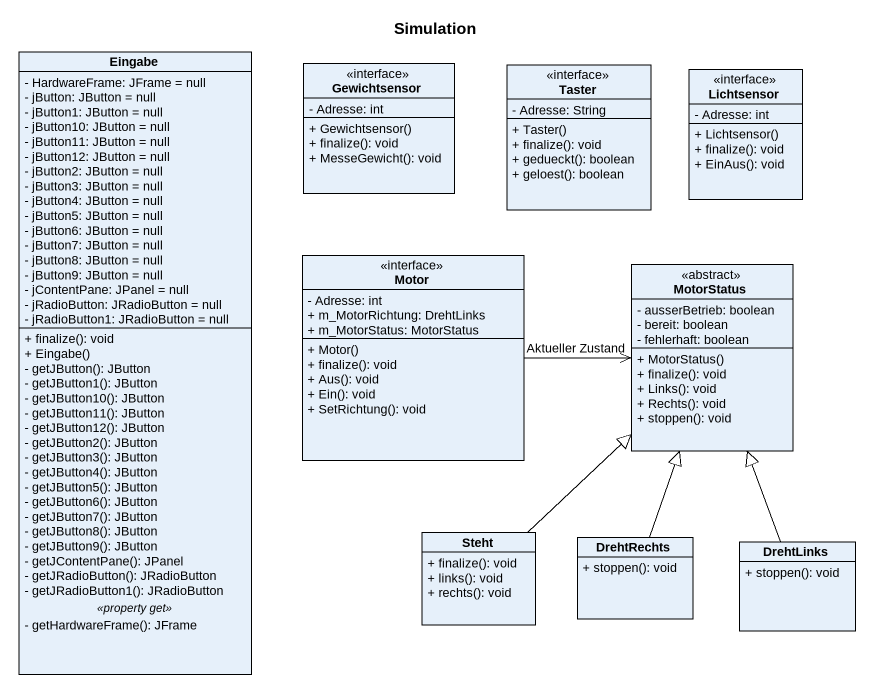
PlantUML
@startuml
title Simulation
hide circle
hide empty members
skinparam classAttributeIconSize 0
class Eingabe {
  - HardwareFrame: JFrame = null
  - jButton: JButton = null
  - jButton1: JButton = null
  - jButton10: JButton = null
  - jButton11: JButton = null
  - jButton12: JButton = null
  - jButton2: JButton = null
  - jButton3: JButton = null
  - jButton4: JButton = null
  - jButton5: JButton = null
  - jButton6: JButton = null
  - jButton7: JButton = null
  - jButton8: JButton = null
  - jButton9: JButton = null
  - jContentPane: JPanel = null
  - jRadioButton: JRadioButton = null
  - jRadioButton1: JRadioButton = null
  --
  + finalize(): void
  + Eingabe()
  - getJButton(): JButton
  - getJButton1(): JButton
  - getJButton10(): JButton
  - getJButton11(): JButton
  - getJButton12(): JButton
  - getJButton2(): JButton
  - getJButton3(): JButton
  - getJButton4(): JButton
  - getJButton5(): JButton
  - getJButton6(): JButton
  - getJButton7(): JButton
  - getJButton8(): JButton
  - getJButton9(): JButton
  - getJContentPane(): JPanel
  - getJRadioButton(): JRadioButton
  - getJRadioButton1(): JRadioButton
  .. <<property get>> ..
  - getHardwareFrame(): JFrame
}
class Gewichtsensor <<interface>> {
  - Adresse: int
  + Gewichtsensor()
  + finalize(): void
  + MesseGewicht(): void
}
class Taster <<interface>> {
  - Adresse: String
  + Taster()
  + finalize(): void
  + gedueckt(): boolean
  + geloest(): boolean
}
class Lichtsensor <<interface>> {
  - Adresse: int
  + Lichtsensor()
  + finalize(): void
  + EinAus(): void
}
class Motor <<interface>> {
  - Adresse: int
  + m_MotorRichtung: DrehtLinks
  + m_MotorStatus: MotorStatus
  + Motor()
  + finalize(): void
  + Aus(): void
  + Ein(): void
  + SetRichtung(): void
}
class MotorStatus <<abstract>> {
  - ausserBetrieb: boolean
  - bereit: boolean
  - fehlerhaft: boolean
  + MotorStatus()
  + finalize(): void
  + Links(): void
  + Rechts(): void
  + stoppen(): void
}
class Steht {
  + finalize(): void
  + links(): void
  + rechts(): void
}
class DrehtRechts {
  + stoppen(): void
}
class DrehtLinks {
  + stoppen(): void
}
Motor -right-> MotorStatus : Aktueller Zustand
Steht -up-|> MotorStatus
DrehtRechts -up-|> MotorStatus
DrehtLinks -up-|> MotorStatus
@enduml
